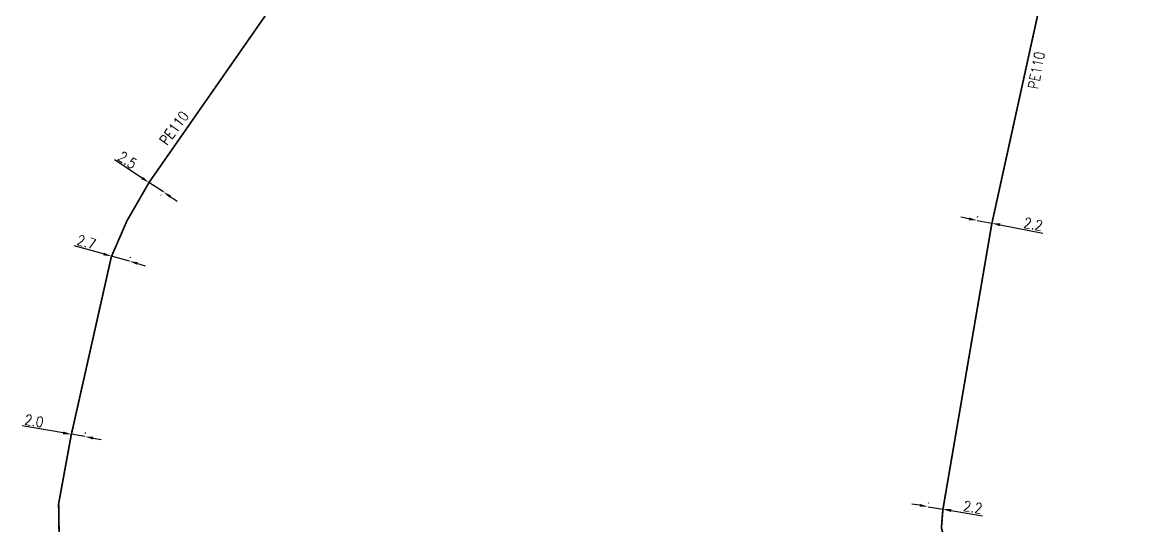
# Model space of a CAD drawing. Header units: millimetres. Extents: x 155997 to 157006, y 121209 to 122008.
# Drawn here: x 156211.2 to 156372.4, y 121678.9 to 121752.2 of the extents above; entities that cross this region are included whole.
import ezdxf

# ---------------------------------------------------------------- set-up
doc = ezdxf.new("R2010")
doc.units = ezdxf.units.MM
doc.linetypes.add('L_25_PE', pattern=[2000, 1000, 1000])
doc.layers.add('L_150', color=1, linetype='CONTINUOUS')
doc.styles.get("Standard").update_dxf_attribs({"font": 'romans.shx', "width": 0.85})
doc.dimstyles.get("Standard").update_dxf_attribs({"dimtxt": 1.5, "dimasz": 1.2, "dimexe": 0.625, "dimexo": 0.625, "dimgap": 0.25, "dimtad": 1, "dimdec": 1, "dimzin": 0, "dimdsep": 46, "dimtxsty": 'Standard', "dimcen": -0.5, "dimadec": 0, "dimazin": 0, "dimtfac": 1, "dimtdec": 1, "dimtmove": 0, "dimatfit": 3, "dimfxl": 0, "dimtolj": 1, "dimtzin": 0, "dimarcsym": 0})

# ---------------------------------------------------------------- blocks, each defined once
blk = doc.blocks.new('*D1326')
at = {"layer": 'L_150', "color": 0, "linetype": 'Continuous', "lineweight": -2, "ltscale": 0.5, "transparency": 16777216}
for p, q in [((156228.6, 121729.51), (156224.59, 121732.14)), ((156229.28, 121728.36), (156229.26, 121728.33)), ((156231.7, 121727.48), (156229.61, 121728.85)), ((156231.37, 121726.99), (156231.35, 121726.96)), ((156232.7, 121726.82), (156233.7, 121726.16))]:
    blk.add_line(p, q, dxfattribs=at)
at = {"layer": 'L_150', "color": 0, "linetype": 'Continuous', "ltscale": 0.5, "transparency": 16777216}
for points in [[(156228.71, 121729.68), (156228.49, 121729.34), (156229.61, 121728.85)], [(156232.81, 121726.99), (156232.59, 121726.65), (156231.7, 121727.48)]]:
    blk.add_solid(points, dxfattribs=at)
at = {"layer": 'L_150', "color": 0, "linetype": 'Continuous', "ltscale": 0.5, "transparency": 16777216, "insert": (156226.47, 121732.11), "char_height": 1.5, "attachment_point": 5, "rotation": 326.7181}
blk.add_mtext('\\A1;2.5', dxfattribs=at)
blk = doc.blocks.new('*D1327')
at = {"layer": 'L_150', "color": 0, "linetype": 'Continuous', "lineweight": -2, "ltscale": 0.5, "transparency": 16777216}
for p, q in [((156217.14, 121692.43), (156211.17, 121693.47)), ((156220.29, 121691.89), (156218.32, 121692.23)), ((156218.4, 121692.67), (156218.43, 121692.84)), ((156220.37, 121692.33), (156220.4, 121692.5)), ((156221.48, 121691.68), (156222.66, 121691.48))]:
    blk.add_line(p, q, dxfattribs=at)
at = {"layer": 'L_150', "color": 0, "linetype": 'Continuous', "ltscale": 0.5, "transparency": 16777216}
for points in [[(156217.18, 121692.63), (156217.11, 121692.24), (156218.32, 121692.23)], [(156221.51, 121691.88), (156221.44, 121691.48), (156220.29, 121691.89)]]:
    blk.add_solid(points, dxfattribs=at)
at = {"layer": 'L_150', "color": 0, "linetype": 'Continuous', "ltscale": 0.5, "transparency": 16777216, "insert": (156212.9, 121694.18), "char_height": 1.5, "attachment_point": 5, "rotation": 350.1585}
blk.add_mtext('\\A1;2.0', dxfattribs=at)
blk = doc.blocks.new('*D1337')
at = {"layer": 'L_150', "color": 0, "linetype": 'Continuous', "lineweight": -2, "ltscale": 0.5, "transparency": 16777216}
for p, q in [((156223.01, 121718.46), (156218.72, 121719.66)), ((156226.76, 121717.41), (156224.16, 121718.13)), ((156224.3, 121718.63), (156224.33, 121718.73)), ((156226.9, 121717.91), (156226.93, 121718.01)), ((156227.92, 121717.08), (156229.07, 121716.76))]:
    blk.add_line(p, q, dxfattribs=at)
at = {"layer": 'L_150', "color": 0, "linetype": 'Continuous', "ltscale": 0.5, "transparency": 16777216}
for points in [[(156223.06, 121718.65), (156222.95, 121718.26), (156224.16, 121718.13)], [(156227.97, 121717.27), (156227.86, 121716.89), (156226.76, 121717.41)]]:
    blk.add_solid(points, dxfattribs=at)
at = {"layer": 'L_150', "color": 0, "linetype": 'Continuous', "ltscale": 0.5, "transparency": 16777216, "insert": (156220.51, 121720.19), "char_height": 1.5, "attachment_point": 5, "rotation": 344.3664}
blk.add_mtext('\\A1;2.7', dxfattribs=at)
blk = doc.blocks.new('*D1344')
at = {"layer": 'L_150', "color": 0, "linetype": 'Continuous', "lineweight": -2, "ltscale": 0.5, "transparency": 16777216}
for p, q in [((156341.72, 121681.9), (156340.53, 121682.09)), ((156342.9, 121681.7), (156345.07, 121681.34)), ((156342.99, 121682.23), (156343, 121682.32)), ((156345.16, 121681.87), (156345.17, 121681.95)), ((156346.25, 121681.14), (156350.83, 121680.38))]:
    blk.add_line(p, q, dxfattribs=at)
at = {"layer": 'L_150', "color": 0, "linetype": 'Continuous', "ltscale": 0.5, "transparency": 16777216}
for points in [[(156341.75, 121682.09), (156341.68, 121681.7), (156342.9, 121681.7)], [(156346.29, 121681.34), (156346.22, 121680.94), (156345.07, 121681.34)]]:
    blk.add_solid(points, dxfattribs=at)
at = {"layer": 'L_150', "color": 0, "linetype": 'Continuous', "ltscale": 0.5, "transparency": 16777216, "insert": (156349.43, 121681.62), "char_height": 1.5, "attachment_point": 5, "rotation": 350.5444}
blk.add_mtext('\\A1;2.2', dxfattribs=at)
blk = doc.blocks.new('*D1345')
at = {"layer": 'L_150', "color": 0, "linetype": 'Continuous', "lineweight": -2, "ltscale": 0.5, "transparency": 16777216}
for p, q in [((156348.85, 121723.57), (156347.67, 121723.8)), ((156350.03, 121723.35), (156352.19, 121722.93)), ((156350.12, 121723.81), (156350.15, 121723.96)), ((156352.28, 121723.39), (156352.31, 121723.54)), ((156353.37, 121722.7), (156359.59, 121721.5))]:
    blk.add_line(p, q, dxfattribs=at)
at = {"layer": 'L_150', "color": 0, "linetype": 'Continuous', "ltscale": 0.5, "transparency": 16777216}
for points in [[(156348.89, 121723.77), (156348.82, 121723.38), (156350.03, 121723.35)], [(156353.41, 121722.9), (156353.33, 121722.51), (156352.19, 121722.93)]]:
    blk.add_solid(points, dxfattribs=at)
at = {"layer": 'L_150', "color": 0, "linetype": 'Continuous', "ltscale": 0.5, "transparency": 16777216, "insert": (156358.22, 121722.79), "char_height": 1.5, "attachment_point": 5, "rotation": 349.08}
blk.add_mtext('\\A1;2.2', dxfattribs=at)

msp = doc.modelspace()

# ---------------------------------------------------------------- linework, layer by layer
at = {"layer": 'L_150', "linetype": 'L_25_PE', "ltscale": 0.5, "const_width": 0.25, "flags": 128}
for points in [[(156262.55, 121779.93), (156262.38, 121778.83, 0.304212), (156262.59, 121778.33, -0.356027), (156262.81, 121777.23, 0.05631), (156262.6, 121775.95), (156255.55, 121766.07), (156229.63, 121728.88), (156226.38, 121723.23), (156224.13, 121718.03), (156218.29, 121692.06), (156216.47, 121682.12), (156216.59, 121674.4), (156214.92, 121662.43), (156214.92, 121662.43, 0.082787), (156214.24, 121656.44, 0.073834), (156215.22, 121651.19, 0.167577), (156218.83, 121646.66), (156225.87, 121643.01), (156252.14, 121636.81), (156303.66, 121615.32), (156308.24, 121613.28, -0.214243), (156311.98, 121609.1, 0.031249), (156313.23, 121605.88, 0.011623), (156314.94, 121602.39, 0.13848), (156318.21, 121598.9, 0.041949), (156323.13, 121596.48, 0.021698), (156324.7, 121595.94, 0.099101), (156329.83, 121595.48, 0.076625), (156335.95, 121597.12, 0.063085), (156336.66, 121597.55, -0.111762), (156340.23, 121599.24, -0.178161), (156341.72, 121599.04), (156345.4, 121598.06), (156348.19, 121597.47), (156350.18, 121597.04), (156350.79, 121595.69), (156354.42, 121593.86), (156362.71, 121588.96), (156366.52, 121585.79), (156373.16, 121579.99), (156379.55, 121575.04), (156383.96, 121572.82), (156398.53, 121566.32), (156440.43, 121548.77), (156446.57, 121546.17), (156449.37, 121547.14), (156455.78, 121544.87), (156457.82, 121544.52), (156460.13, 121544.4), (156460.13, 121544.4), (156460.53, 121542.51), (156462.3, 121542.58), (156463.55, 121542.58), (156464.1, 121544.91), (156464.1, 121544.91), (156467.49, 121546.12), (156469.52, 121547.38), (156471.01, 121548.72), (156473.27, 121551.37), (156474.71, 121553.82), (156477.87, 121561.11), (156483.65, 121574.72), (156484.82, 121576.92), (156485.7, 121577.74), (156486.59, 121578.29)], [(156500.17, 121558.4), (156499.94, 121558.93), (156494.82, 121569.29), (156492.41, 121573.93), (156491.69, 121575.66), (156490.54, 121577.43), (156489.3, 121578.22), (156487.98, 121578.57), (156486.59, 121578.29), (156486.27, 121579.13), (156484.57, 121583.58), (156483.35, 121586.38, 0.631645), (156481.15, 121586.24), (156476.86, 121575.4), (156470.01, 121558.91), (156469.4, 121557.61), (156467.37, 121554.17), (156465.25, 121552.15), (156462.92, 121550.94), (156459.28, 121550.74), (156456.65, 121551.14), (156453.81, 121552.27), (156452.2, 121553.16), (156450.58, 121555.79), (156414.24, 121571.03), (156392.11, 121580.3), (156384.87, 121583.63), (156372.55, 121594.12), (156372.55, 121594.12), (156372.55, 121594.12), (156364.71, 121600.86), (156357.79, 121604.74), (156353.38, 121607.88), (156352.86, 121608.08), (156351.66, 121608.54), (156349.87, 121610.03), (156341.19, 121620.03), (156339.04, 121623.77), (156336.83, 121628.11, -0.137324), (156336.4, 121630.25, 0.000707), (156336.54, 121632.17), (156337.55, 121637.99), (156341.81, 121662.24), (156342.11, 121664.11, -0.230086), (156343.11, 121665.53, 0.129786), (156344.26, 121667.98), (156344.26, 121667.98), (156344.52, 121669.26), (156345.71, 121674.59), (156346.17, 121676.67, 0.35368), (156345.96, 121677.1, -0.33791), (156344.89, 121679.09), (156345.06, 121681.25), (156352.16, 121722.77), (156359.64, 121756.82), (156360.94, 121762.8)]]:
    msp.add_lwpolyline(points, format="xyb", dxfattribs=at)

# ---------------------------------------------------------------- texts
at = {"layer": 'L_150', "linetype": 'Continuous', "width": 0.85}
for rotation, p in [(79.2661, (156358.89, 121742.35)), (53.1626, (156232.23, 121734.14))]:
    msp.add_text('PE110', height=1.5, rotation=rotation, dxfattribs=at).set_placement(p)

# ---------------------------------------------------------------- dimensions: what is measured, and where the dimension line sits
at = {"layer": 'L_150', "linetype": 'Continuous', "ltscale": 0.5}
for base, p1, p2, angle, picture, middle in [((156231.7, 121727.48), (156229.63, 121728.88), (156231.72, 121727.51), 326.7181, '*D1326', (156225.92, 121731.27)), ((156350.03, 121723.35), (156352.16, 121722.78), (156350, 121723.19), 349.08, '*D1345', (156358.03, 121721.8)), ((156226.76, 121717.41), (156224.13, 121718.03), (156226.73, 121717.3), 344.3664, '*D1337', (156220.24, 121719.23)), ((156220.29, 121691.89), (156218.29, 121692.06), (156220.26, 121691.72), 350.1585, '*D1327', (156212.73, 121693.2)), ((156342.9, 121681.7), (156345.06, 121681.25), (156342.89, 121681.61), 350.5444, '*D1344', (156349.27, 121680.64))]:
    dim = msp.add_linear_dim(base=base, p1=p1, p2=p2, angle=angle, dimstyle='Standard', dxfattribs=at)
    dim.commit()
    dim.dimension.update_dxf_attribs({"geometry": picture, "text_midpoint": middle, "dimtype": 160})

doc.saveas('drawing.dxf')
